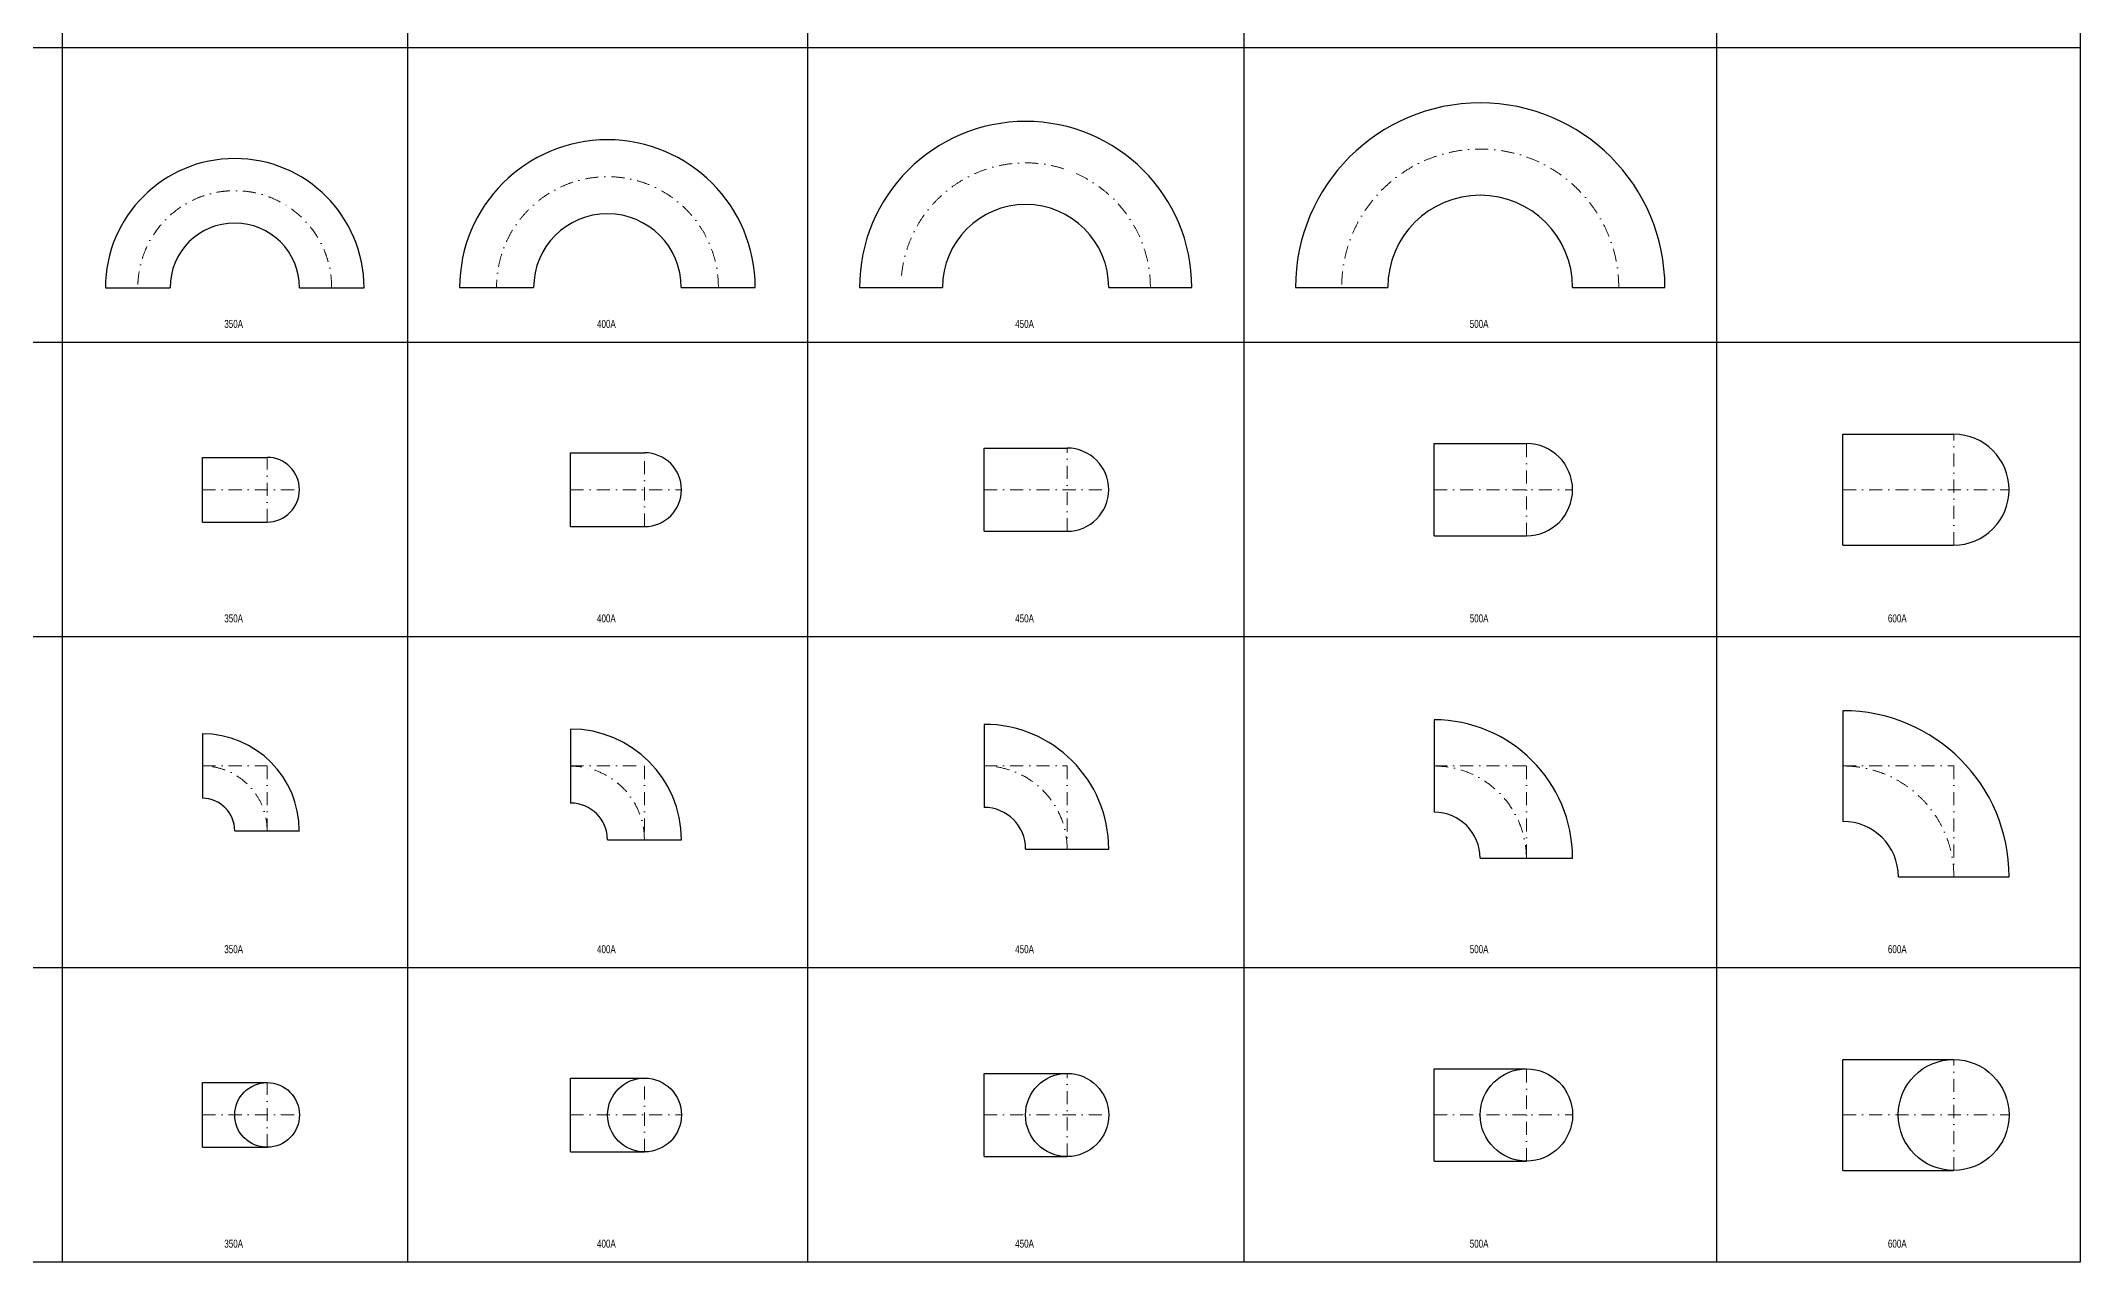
# Model space of a CAD drawing. Extents: x 0 to 90799, y 0 to 77868.
# Drawn here: x 12183 to 23400, y 62159 to 68879 of the extents above; entities that cross this region are included whole.
import ezdxf
from ezdxf.enums import TextEntityAlignment as Align

# ---------------------------------------------------------------- set-up
doc = ezdxf.new("R2010")
doc.units = 0
doc.header["$LTSCALE"] = 30
doc.header["$MEASUREMENT"] = 0
doc.linetypes.add('DGN Style 4', pattern=[4.8, 2.4, -1.2, 0, -1.2])
doc.layers.add('L(c)', color=1, linetype='DGN Style 4', lineweight=5)
doc.styles.add('Style-ENGINEERING', font='ENGINEERING.shx')

# ---------------------------------------------------------------- blocks, each defined once
blk = doc.blocks.new('*U72')
for p, q in [((-711, -356), (-356, -356)), ((356, -356), (711, -356))]:
    blk.add_line(p, q)
for radius in [711, 356]:
    blk.add_arc((0, -356), radius, 360, 180)
blk = doc.blocks.new('*U73')
for p, q in [((-813, -406), (-406, -406)), ((406, -406), (813, -406))]:
    blk.add_line(p, q)
for radius in [813, 406]:
    blk.add_arc((0, -406), radius, 0, 180)
blk = doc.blocks.new('*U74')
for p, q in [((-914, -457), (-457, -457)), ((457, -457), (914, -457))]:
    blk.add_line(p, q)
for radius in [914, 457]:
    blk.add_arc((0, -457), radius, 0, 180)
blk = doc.blocks.new('*U75')
for p, q in [((-1016, -508), (-508, -508)), ((508, -508), (1016, -508))]:
    blk.add_line(p, q)
for radius in [1016, 508]:
    blk.add_arc((0, -508), radius, 0, 180)
blk = doc.blocks.new('*U85')
for p, q in [((-267, -178), (-267, 178)), ((-267, 178), (89, 178)), ((-267, -178), (89, -178))]:
    blk.add_line(p, q)
blk.add_arc((89, 0), 178, 270, 90)
blk = doc.blocks.new('*U86')
for p, q in [((-305, -203), (-305, 203)), ((-305, 203), (102, 203)), ((-305, -203), (102, -203))]:
    blk.add_line(p, q)
blk.add_arc((102, 0), 203, 270, 90)
blk = doc.blocks.new('*U87')
for p, q in [((-343, -229), (-343, 229)), ((-343, 229), (114, 229)), ((-343, -229), (114, -229))]:
    blk.add_line(p, q)
blk.add_arc((114, 0), 229, 270, 90)
blk = doc.blocks.new('*U88')
for p, q in [((-381, -254), (-381, 254)), ((-381, 254), (127, 254)), ((-381, -254), (127, -254))]:
    blk.add_line(p, q)
blk.add_arc((127, 0), 254, 270, 90)
blk = doc.blocks.new('*U89')
for p, q in [((-457, -305), (-457, 305)), ((-457, 305), (152, 305)), ((-457, -305), (152, -305))]:
    blk.add_line(p, q)
blk.add_arc((152, 0), 305, 270, 90)
blk = doc.blocks.new('*U99')
for p, q in [((-267, 267), (-267, -89)), ((-89, -267), (267, -267))]:
    blk.add_line(p, q)
for radius in [533, 178]:
    blk.add_arc((-267, -267), radius, 0, 90)
blk = doc.blocks.new('*U100')
for p, q in [((-305, 305), (-305, -102)), ((-102, -305), (305, -305))]:
    blk.add_line(p, q)
for radius in [610, 203]:
    blk.add_arc((-305, -305), radius, 0, 90)
blk = doc.blocks.new('*U101')
for p, q in [((-343, 343), (-343, -114)), ((-114, -343), (343, -343))]:
    blk.add_line(p, q)
for radius in [686, 229]:
    blk.add_arc((-343, -343), radius, 0, 90)
blk = doc.blocks.new('*U102')
for p, q in [((-381, 381), (-381, -127)), ((-127, -381), (381, -381))]:
    blk.add_line(p, q)
for radius in [762, 254]:
    blk.add_arc((-381, -381), radius, 0, 90)
blk = doc.blocks.new('*U103')
for p, q in [((-457, 457), (-457, -152)), ((-152, -457), (457, -457))]:
    blk.add_line(p, q)
for radius in [914, 305]:
    blk.add_arc((-457, -457), radius, 0, 90)
blk = doc.blocks.new('*U104')
for p, q in [((-457, -305), (-457, 305)), ((-457, 305), (152, 305)), ((-457, -305), (152, -305))]:
    blk.add_line(p, q)
blk.add_circle((152, 0), 305)
blk = doc.blocks.new('*U105')
for p, q in [((-381, 254), (127, 254)), ((-381, -254), (-381, 254)), ((-381, -254), (127, -254))]:
    blk.add_line(p, q)
blk.add_circle((127, 0), 254)
blk = doc.blocks.new('*U106')
for p, q in [((-343, 229), (114, 229)), ((-343, -229), (-343, 229)), ((-343, -229), (114, -229))]:
    blk.add_line(p, q)
blk.add_circle((114, 0), 229)
blk = doc.blocks.new('*U107')
for p, q in [((-305, 203), (102, 203)), ((-305, -203), (-305, 203)), ((-305, -203), (102, -203))]:
    blk.add_line(p, q)
blk.add_circle((102, 0), 203)
blk = doc.blocks.new('*U108')
for p, q in [((-267, 178), (89, 178)), ((-267, -178), (-267, 178)), ((-267, -178), (89, -178))]:
    blk.add_line(p, q)
blk.add_circle((89, 0), 178)

msp = doc.modelspace()

# ---------------------------------------------------------------- linework, layer by layer
for p, q in [((12300, 75868), (12300, 62159)), ((14200, 75868), (14200, 62159)), ((16400, 75868), (16400, 62159)), ((18800, 75868), (18800, 62159)), ((21400, 75868), (21400, 62159)), ((23400, 75868), (23400, 62159)), ((23400, 68839), (2000, 68839)), ((23400, 67219), (2000, 67219)), ((23400, 65599), (2300, 65599)), ((23400, 63779), (2300, 63779)), ((23400, 62159), (2000, 62159))]:
    msp.add_line(p, q)
at = {"layer": 'L(c)'}
for p, q in [((17829, 66180), (17829, 66637)), ((20354, 66155), (20354, 66663)), ((22705, 66104), (22705, 66714)), ((13428, 66231), (13428, 66587)), ((15503, 66206), (15503, 66612)), ((13072, 66409), (13606, 66409)), ((15097, 66409), (15706, 66409)), ((17371, 66409), (18057, 66409)), ((19846, 66409), (20608, 66409)), ((22095, 66409), (23010, 66409)), ((13072, 64889), (13428, 64889)), ((13428, 64889), (13428, 64533)), ((15097, 64889), (15503, 64889)), ((15503, 64889), (15503, 64482)), ((17371, 64889), (17829, 64889)), ((17829, 64889), (17829, 64432)), ((19846, 64889), (20354, 64889)), ((20354, 64889), (20354, 64381)), ((22095, 64889), (22705, 64889)), ((22705, 64889), (22705, 64279)), ((22705, 62664), (22705, 63274)), ((15503, 62766), (15503, 63172)), ((17829, 62740), (17829, 63197)), ((20354, 62715), (20354, 63223)), ((13428, 62791), (13428, 63147)), ((13072, 62969), (13606, 62969)), ((15097, 62969), (15706, 62969)), ((17371, 62969), (18057, 62969)), ((19846, 62969), (20608, 62969)), ((22095, 62969), (23010, 62969))]:
    msp.add_line(p, q, dxfattribs=at)
for centre, radius, end in [((17600, 67521), 686, 180), ((20100, 67521), 762, 180), ((15300, 67521), 610, 180), ((13250, 67521), 533, 180), ((13072, 64533), 356, 90), ((15097, 64482), 406, 90), ((17371, 64432), 457, 90), ((19846, 64381), 508, 90), ((22095, 64279), 610, 90)]:
    msp.add_arc(centre, radius, 0, end, dxfattribs=at)

# ---------------------------------------------------------------- block references
for name, p in [('*U75', (20100, 68029)), ('*U74', (17600, 67978)), ('*U73', (15300, 67927)), ('*U72', (13250, 67876)), ('*U87', (17714, 66409)), ('*U88', (20227, 66409)), ('*U89', (22552, 66409)), ('*U85', (13339, 66409)), ('*U86', (15402, 66409)), ('*U103', (22552, 64736)), ('*U99', (13339, 64800)), ('*U100', (15402, 64787)), ('*U101', (17714, 64775)), ('*U102', (20227, 64762)), ('*U104', (22552, 62969)), ('*U107', (15402, 62969)), ('*U106', (17714, 62969)), ('*U105', (20227, 62969)), ('*U108', (13339, 62969))]:
    msp.add_blockref(name, p)

# ---------------------------------------------------------------- texts
at = {"style": 'Style-ENGINEERING', "width": 0.75}
for s, p in [('350A', (13244, 67321)), ('400A', (15294, 67321)), ('450A', (17594, 67321)), ('500A', (20094, 67321)), ('350A', (13244, 65701)), ('400A', (15294, 65701)), ('450A', (17594, 65701)), ('500A', (20094, 65701)), ('600A', (22394, 65701)), ('350A', (13244, 63881)), ('400A', (15294, 63881)), ('450A', (17594, 63881)), ('500A', (20094, 63881)), ('600A', (22394, 63881)), ('350A', (13244, 62261)), ('400A', (15294, 62261)), ('450A', (17594, 62261)), ('500A', (20094, 62261)), ('600A', (22394, 62261))]:
    msp.add_text(s, height=44, dxfattribs=at).set_placement(p, align=Align.MIDDLE_CENTER)

doc.saveas('drawing.dxf')
